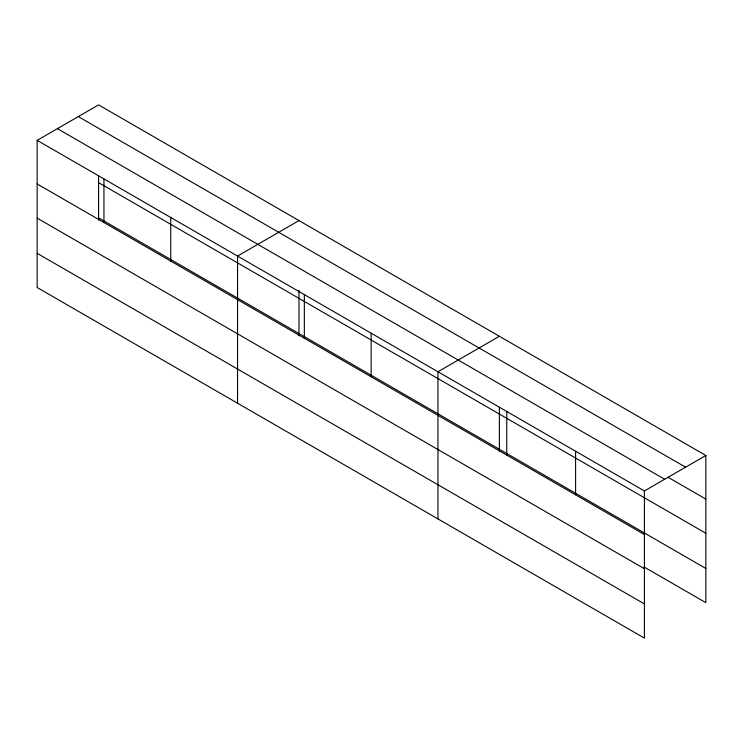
<?xml version="1.0" encoding="UTF-8"?>
<svg xmlns="http://www.w3.org/2000/svg" width="743" height="743" viewBox="0 0 743 743"><rect width="100%" height="100%" fill="white"/><g stroke="black" fill="none" stroke-linecap="round" stroke-linejoin="round"><path stroke-width="1.11" d="M98.587 220.151L98.587 175.822M298.983 290.383L298.983 335.845M499.38 407.22L499.38 451.54M644.413 568.729L644.413 490.956L37.15 140.353L37.15 287.513L644.413 638.116L644.413 568.729L37.15 218.126M644.005 566.937L705.85 602.647L705.85 455.487L98.587 104.884L37.15 140.353M298.983 220.587L237.546 256.056L237.546 403.208M499.38 336.282L437.943 371.751L437.943 518.911M644.413 490.956L705.85 455.487M78.312 116.595L685.575 467.189M667.948 477.201L705.85 499.082M57.425 128.65L664.688 479.254M98.587 182.657L705.85 533.26M98.587 217.866L705.85 568.469M37.15 183.948L644.413 534.551M37.15 253.335L644.413 603.938M575.593 451.224L575.593 494.819M506.763 411.483L506.763 455.078M371.147 333.189L371.147 376.785M304.342 294.618L304.342 338.214M170.751 217.485L170.751 261.081M103.946 178.924L103.946 222.519"/></g></svg>
